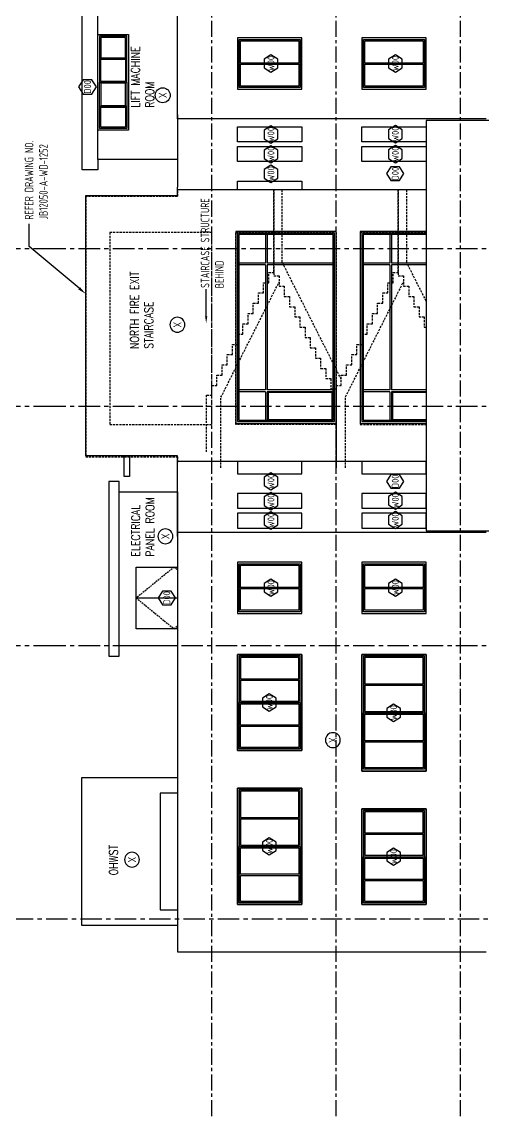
# Model space of a CAD drawing. Header units: millimetres. Extents: x -661525 to 498941, y 282148 to 1359693.
# Drawn here: x -188419 to -174976, y 635854 to 667790 of the extents above; entities that cross this region are included whole.
import ezdxf
from ezdxf.enums import TextEntityAlignment as Align

# ---------------------------------------------------------------- set-up
doc = ezdxf.new("R2010")
doc.units = ezdxf.units.MM
doc.header["$LTSCALE"] = 2.5
for name, pattern in [('CENTER', [2, 1.25, -0.25, 0.25, -0.25]), ('DASHED2', [0.375, 0.25, -0.125]), ('HIDDEN', [0.375, 0.25, -0.125])]:
    doc.linetypes.add(name, pattern=pattern)
doc.layers.get('0').update_dxf_attribs({"linetype": 'CONTINUOUS'})
doc.layers.get('DEFPOINTS').update_dxf_attribs({"linetype": 'CONTINUOUS'})
for name, color, linetype in [('A-ANNO-GRID', 5, 'CENTER'), ('A-ANNO-NOTE', 11, 'CONTINUOUS'), ('A-ANNO-TEXT', 7, 'CONTINUOUS'), ('A-ELEV', 8, 'CONTINUOUS'), ('A-ELEV-HEVY', 2, 'CONTINUOUS'), ('A-ELEV-THIN', 8, 'CONTINUOUS'), ('A-GLAZ-IDEN', 3, 'CONTINUOUS'), ('A-WALL', 8, 'CONTINUOUS'), ('I-ANNO-NOTE', 11, 'CONTINUOUS')]:
    doc.layers.add(name, color=color, linetype=linetype)
doc.styles.add('ISOCP', font='isocp.shx', dxfattribs={"width": 0.8})
doc.styles.add('ROMAND', font='ROMAND')

msp = doc.modelspace()

# ---------------------------------------------------------------- linework, layer by layer
at = {"color": 252}
for points in [[(-181159.2, 666825.5), (-181359.2, 666699.2), (-181359.2, 666451.9), (-181159.2, 666325.5), (-180959.2, 666451.9), (-180959.2, 666699.2)], [(-177534.2, 666825.5), (-177734.2, 666699.2), (-177734.2, 666451.9), (-177534.2, 666325.5), (-177334.2, 666451.9), (-177334.2, 666699.2)], [(-186244.1, 665891.7), (-186376.1, 666100.6), (-186634.4, 666100.6), (-186766.4, 665891.7), (-186634.4, 665682.8), (-186376.1, 665682.8)], [(-181159.2, 664752.9), (-181359.2, 664626.6), (-181359.2, 664379.3), (-181159.2, 664252.9), (-180959.2, 664379.3), (-180959.2, 664626.6)], [(-177534.2, 664763.5), (-177734.2, 664637.2), (-177734.2, 664389.9), (-177534.2, 664263.5), (-177334.2, 664389.9), (-177334.2, 664637.2)], [(-181159.2, 664176.7), (-181359.2, 664050.4), (-181359.2, 663803.1), (-181159.2, 663676.7), (-180959.2, 663803.1), (-180959.2, 664050.4)], [(-177534.2, 664178.9), (-177734.2, 664052.5), (-177734.2, 663805.2), (-177534.2, 663678.9), (-177334.2, 663805.2), (-177334.2, 664052.5)], [(-181159.2, 663606.1), (-181359.2, 663479.7), (-181359.2, 663232.4), (-181159.2, 663106.1), (-180959.2, 663232.4), (-180959.2, 663479.7)], [(-177287.2, 663360.4), (-177413.6, 663560.4), (-177660.9, 663560.4), (-177787.2, 663360.4), (-177660.9, 663160.4), (-177413.6, 663160.4)], [(-181159.2, 654628.2), (-181359.2, 654501.8), (-181359.2, 654254.5), (-181159.2, 654128.2), (-180959.2, 654254.5), (-180959.2, 654501.8)], [(-177287.3, 654379.8), (-177413.6, 654579.8), (-177660.9, 654579.8), (-177787.3, 654379.8), (-177660.9, 654179.8), (-177413.6, 654179.8)], [(-177534.2, 654064), (-177734.2, 653937.6), (-177734.2, 653690.3), (-177534.2, 653564), (-177334.2, 653690.3), (-177334.2, 653937.6)], [(-181159.2, 654052.8), (-181359.2, 653926.4), (-181359.2, 653679.1), (-181159.2, 653552.8), (-180959.2, 653679.1), (-180959.2, 653926.4)], [(-177534.2, 653500.6), (-177734.2, 653374.3), (-177734.2, 653127), (-177534.2, 653000.6), (-177334.2, 653127), (-177334.2, 653374.3)], [(-177534.2, 651525.6), (-177734.2, 651399.2), (-177734.2, 651151.9), (-177534.2, 651025.6), (-177334.2, 651151.9), (-177334.2, 651399.2)], [(-183945.7, 650975.7), (-184072, 651175.7), (-184319.3, 651175.7), (-184445.7, 650975.7), (-184319.3, 650775.7), (-184072, 650775.7)], [(-177584.2, 647875.7), (-177784.2, 647749.3), (-177784.2, 647502), (-177584.2, 647375.7), (-177384.2, 647502), (-177384.2, 647749.3)], [(-177584.2, 643675.7), (-177784.2, 643549.3), (-177784.2, 643302), (-177584.2, 643175.7), (-177384.2, 643302), (-177384.2, 643549.3)]]:
    msp.add_lwpolyline(points, close=True, dxfattribs=at)
at = {"color": 253}
for points in [[(-181159.2, 653488.8), (-181359.2, 653362.4), (-181359.2, 653115.1), (-181159.2, 652988.8), (-180959.2, 653115.1), (-180959.2, 653362.4)], [(-181159.2, 651525.6), (-181359.2, 651399.2), (-181359.2, 651151.9), (-181159.2, 651025.6), (-180959.2, 651151.9), (-180959.2, 651399.2)], [(-181209.2, 648175.7), (-181409.2, 648049.3), (-181409.2, 647802), (-181209.2, 647675.7), (-181009.2, 647802), (-181009.2, 648049.3)], [(-181209.2, 643975.7), (-181409.2, 643849.3), (-181409.2, 643602), (-181209.2, 643475.7), (-181009.2, 643602), (-181009.2, 643849.3)]]:
    msp.add_lwpolyline(points, close=True, dxfattribs=at)
at = {"color": 252, "linetype": 'Continuous'}
msp.add_circle((-184312.8, 665649.3), 217, dxfattribs=at)
at = {"color": 252, "linetype": 'Continuous', "extrusion": (0, 0, -1)}
for centre in [(-183885.9, 658950.7), (-184236.1, 652775.5), (-179354.6, 646826.8), (-185209.7, 643339.2)]:
    msp.add_ellipse(centre, major_axis=(-0.1, -217), ratio=1, start_param=3.1413167, end_param=9.424502, dxfattribs=at)
at = {"layer": 'A-ANNO-GRID', "color": 253, "ltscale": 150}
msp.add_line((-182884.7, 635853.9), (-182884.7, 681782.4), dxfattribs=at)
at = {"layer": 'A-ANNO-GRID', "color": 252, "ltscale": 150}
for p, q in [((-179259.7, 635853.9), (-179259.7, 681782.4)), ((-175634.7, 635853.9), (-175634.7, 681782.4))]:
    msp.add_line(p, q, dxfattribs=at)
at = {"layer": 'A-ANNO-GRID', "color": 252, "ltscale": 200}
msp.add_line((-151087.6, 641597.2), (-189384.7, 641597.2), dxfattribs=at)
for points in [[(-189384.7, 661172.2), (-189084.7, 661172.2), (-187766.4, 661172.2), (-151087.6, 661172.2)], [(-189384.7, 656572.2), (-189084.7, 656572.2), (-187766.4, 656572.2), (-151087.6, 656572.2)], [(-189384.7, 649589.9), (-189084.7, 649589.9), (-187766.4, 649589.9), (-151087.6, 649589.9)]]:
    msp.add_lwpolyline(points, dxfattribs=at)
at = {"layer": 'A-ANNO-NOTE', "color": 252}
msp.add_lwpolyline([(-183047, 659194.5), (-183047, 659987.3)], dxfattribs=at)
msp.add_solid([(-183013.7, 659194.5), (-183047, 658994.5), (-183080.4, 659194.5)], dxfattribs=at)
at = {"layer": 'A-ELEV', "color": 252}
for p, q in [((-183884.7, 665077.5), (-183884.7, 662967.2)), ((-186559.3, 662725.7), (-183884.8, 662725.6)), ((-186559.3, 655125.7), (-186559.3, 662725.7)), ((-183884.8, 662725.7), (-183884.9, 662967.2)), ((-183884.9, 662967.2), (-183884.9, 662967.2)), ((-176634.7, 662890.7), (-183884.7, 662890.7)), ((-183884.7, 655125.7), (-186559.3, 655125.7)), ((-185434.7, 654525.7), (-185434.7, 655125.7)), ((-185434.7, 655125.7), (-185284.7, 655125.7)), ((-185284.7, 655125.7), (-185284.7, 654525.7)), ((-183884.7, 654884.1), (-183884.7, 655125.7)), ((-176634.7, 654960.7), (-183884.7, 654960.7)), ((-183884.7, 652773.8), (-183884.7, 654884.1)), ((-183884.7, 654884.1), (-183884.7, 654884.1)), ((-185284.7, 654525.7), (-185434.7, 654525.7))]:
    msp.add_line(p, q, dxfattribs=at)
at = {"layer": 'A-ELEV-HEVY', "color": 252}
for p, q in [((-183884.7, 664960.7), (-183884.7, 677205.7)), ((-180259.7, 667325.7), (-182134.7, 667325.7)), ((-180259.7, 665825.7), (-180259.7, 667325.7)), ((-176634.7, 667325.7), (-178509.7, 667325.7)), ((-178509.7, 667325.7), (-178509.7, 665825.7)), ((-176634.7, 665825.7), (-176634.7, 667325.7)), ((-182134.7, 665825.7), (-180259.7, 665825.7)), ((-178509.7, 665825.7), (-176634.7, 665825.7)), ((-174884.7, 664960.7), (-183884.7, 664960.7)), ((-174884.7, 652890.7), (-183884.7, 652890.7)), ((-183884.7, 652890.7), (-183884.7, 640645.7)), ((-180259.7, 652025.7), (-182134.7, 652025.7)), ((-180259.7, 650525.7), (-180259.7, 652025.7)), ((-176634.7, 652025.7), (-178509.7, 652025.7)), ((-178509.7, 652025.7), (-178509.7, 650525.7)), ((-176634.7, 650525.7), (-176634.7, 652025.7)), ((-182134.7, 650525.7), (-180259.7, 650525.7)), ((-178509.7, 650525.7), (-176634.7, 650525.7)), ((-180259.7, 649325.7), (-182134.7, 649325.7)), ((-180259.7, 646525.7), (-180259.7, 649325.7)), ((-178509.7, 649325.7), (-178509.7, 645925.7)), ((-176634.7, 649325.7), (-178509.7, 649325.7)), ((-176634.7, 645925.7), (-176634.7, 649325.7)), ((-182134.7, 646525.7), (-180259.7, 646525.7)), ((-178509.7, 645925.7), (-176634.7, 645925.7)), ((-180259.7, 645425.7), (-182134.7, 645425.7)), ((-180259.7, 642025.7), (-180259.7, 645425.7)), ((-178509.7, 644825.7), (-178509.7, 642025.7)), ((-176634.7, 644825.7), (-178509.7, 644825.7)), ((-176634.7, 642025.7), (-176634.7, 644825.7)), ((-182134.7, 642025.7), (-180259.7, 642025.7)), ((-178509.7, 642025.7), (-176634.7, 642025.7)), ((-183884.7, 640645.7), (-174884.7, 640645.7))]:
    msp.add_line(p, q, dxfattribs=at)
at = {"layer": 'A-ELEV-HEVY', "color": 253}
for p, q in [((-182134.7, 667325.7), (-182134.7, 665825.7)), ((-182134.7, 652025.7), (-182134.7, 650525.7)), ((-182134.7, 649325.7), (-182134.7, 646525.7)), ((-182134.7, 645425.7), (-182134.7, 642025.7))]:
    msp.add_line(p, q, dxfattribs=at)
at = {"layer": 'A-ELEV-THIN', "color": 252}
for p, q in [((-186659.8, 663705.7), (-186659.8, 668575.7)), ((-186209.8, 663775.7), (-186209.8, 668275.7)), ((-186209.8, 664625.8), (-186209.8, 667425.8)), ((-186209.8, 667425.8), (-185309.8, 667425.8)), ((-186209.8, 664625.7), (-186209.8, 667425.7)), ((-186209.8, 667425.7), (-185309.8, 667425.7)), ((-186159.8, 667375.5), (-186159.8, 666725.7)), ((-185359.8, 667375.5), (-186159.8, 667375.5)), ((-186119.8, 667335.5), (-186119.8, 666745.7)), ((-185399.8, 667335.5), (-186119.8, 667335.5)), ((-185399.8, 666745.7), (-185399.8, 667335.5)), ((-185359.8, 666725.7), (-185359.8, 667375.5)), ((-185309.8, 667425.8), (-185309.8, 664625.8)), ((-185309.8, 667425.7), (-185309.8, 664625.7)), ((-186159.8, 666765.7), (-186159.8, 666765.7)), ((-186159.8, 666765.7), (-186159.8, 666025.7)), ((-186159.8, 666725.7), (-185359.8, 666725.7)), ((-186119.8, 666745.7), (-185399.8, 666745.7)), ((-186119.8, 666045.7), (-186119.8, 666705.7)), ((-186119.8, 666705.7), (-185399.8, 666705.7)), ((-186119.8, 666045.7), (-186119.8, 666705.7)), ((-186119.8, 666705.7), (-185399.8, 666705.7)), ((-185399.8, 666705.7), (-185399.8, 666045.7)), ((-185399.8, 666705.7), (-185399.8, 666045.7)), ((-185359.8, 666025.7), (-185359.8, 666765.7)), ((-186159.8, 665285.7), (-186159.8, 666025.7)), ((-186159.8, 666025.7), (-185359.8, 666025.7)), ((-186159.8, 666025.7), (-185359.8, 666025.7)), ((-185399.8, 666045.7), (-186119.8, 666045.7)), ((-185399.8, 666045.7), (-186119.8, 666045.7)), ((-186119.8, 666005.7), (-186119.8, 665345.7)), ((-185399.8, 666005.7), (-186119.8, 666005.7)), ((-186119.8, 666005.7), (-186119.8, 665345.7)), ((-185399.8, 666005.7), (-186119.8, 666005.7)), ((-185399.8, 665345.7), (-185399.8, 666005.7)), ((-185399.8, 665345.7), (-185399.8, 666005.7)), ((-185359.8, 666025.7), (-185359.8, 665285.7)), ((-186159.8, 664675.8), (-186159.8, 665325.7)), ((-186159.8, 665325.7), (-185359.8, 665325.7)), ((-186159.8, 665285.7), (-186159.8, 665285.7)), ((-186119.8, 665345.7), (-185399.8, 665345.7)), ((-186119.8, 665345.7), (-185399.8, 665345.7)), ((-186119.8, 664715.8), (-186119.8, 665305.7)), ((-186119.8, 665305.7), (-185399.8, 665305.7)), ((-185399.8, 665305.7), (-185399.8, 664715.8)), ((-185359.8, 665325.7), (-185359.8, 664675.8)), ((-185309.8, 664625.8), (-186209.8, 664625.8)), ((-185309.8, 664625.7), (-186209.8, 664625.7)), ((-185359.8, 664675.8), (-186159.8, 664675.8)), ((-185399.8, 664715.8), (-186119.8, 664715.8)), ((-182134.7, 664727), (-180259.7, 664727)), ((-180259.7, 664727), (-180259.7, 664292.3)), ((-178509.7, 664292.3), (-178509.7, 664727)), ((-178509.7, 664727), (-176634.7, 664727)), ((-176634.7, 664727), (-176634.7, 664292.3)), ((-180259.7, 664292.3), (-182134.7, 664292.3)), ((-176634.7, 664292.3), (-178509.7, 664292.3)), ((-182134.7, 664151.6), (-180259.7, 664151.6)), ((-180259.7, 664151.6), (-180259.7, 663716.9)), ((-178509.7, 663716.9), (-178509.7, 664151.6)), ((-178509.7, 664151.6), (-176634.7, 664151.6)), ((-176634.7, 664151.6), (-176634.7, 663716.9)), ((-186659.8, 663475.7), (-186659.8, 663705.7)), ((-183884.8, 663775.7), (-186209.8, 663775.7)), ((-186209.8, 663775.7), (-186209.8, 663475.7)), ((-180259.7, 663716.9), (-182134.7, 663716.9)), ((-176634.7, 663716.9), (-178509.7, 663716.9)), ((-186209.8, 663475.7), (-186659.8, 663475.7)), ((-182134.7, 663141.5), (-180259.7, 663141.5)), ((-180259.7, 663141.5), (-180259.7, 662890.7)), ((-180259.7, 662890.7), (-182134.7, 662890.7)), ((-181316.5, 661622.2), (-181316.5, 660747.2)), ((-181266.5, 661622.2), (-181266.5, 660747.2)), ((-176634.7, 661622.2), (-178510.1, 661622.2)), ((-178510.1, 661622.2), (-178510.1, 656122.2)), ((-176634.7, 661582.2), (-178470.1, 661582.2)), ((-178470.1, 661582.2), (-178470.1, 656162.2)), ((-177691.5, 661622.2), (-177691.5, 660747.2)), ((-177641.5, 661622.2), (-177641.5, 660747.2)), ((-181316.5, 660747.2), (-182135.1, 660747.2)), ((-181316.5, 660697.2), (-182135.1, 660697.2)), ((-181316.5, 660697.2), (-181316.5, 657047.2)), ((-179309.7, 660747.2), (-181266.5, 660747.2)), ((-181266.5, 660697.2), (-181266.5, 657047.2)), ((-179309.7, 660697.2), (-181266.5, 660697.2)), ((-177691.5, 660747.2), (-178510.1, 660747.2)), ((-177691.5, 660697.2), (-178510.1, 660697.2)), ((-177691.5, 660697.2), (-177691.5, 657047.2)), ((-176634.7, 660747.2), (-177641.5, 660747.2)), ((-177641.5, 660697.2), (-177641.5, 657047.2)), ((-176634.7, 660697.2), (-177641.5, 660697.2)), ((-181316.5, 657047.2), (-182135.1, 657047.2)), ((-181316.5, 656997.2), (-182135.1, 656997.2)), ((-181316.5, 656997.2), (-181316.5, 656122.2)), ((-179309.7, 657047.2), (-181266.5, 657047.2)), ((-181266.5, 656997.2), (-181266.5, 656122.2)), ((-179309.7, 656997.2), (-181266.5, 656997.2)), ((-177691.5, 657047.2), (-178510.1, 657047.2)), ((-177691.5, 656997.2), (-178510.1, 656997.2)), ((-177691.5, 656997.2), (-177691.5, 656122.2)), ((-176634.7, 657047.2), (-177641.5, 657047.2)), ((-177641.5, 656997.2), (-177641.5, 656122.2)), ((-176634.7, 656997.2), (-177641.5, 656997.2)), ((-176634.7, 656972.2), (-177616.5, 656972.2)), ((-177616.5, 656972.2), (-177616.5, 656187.2)), ((-178510.1, 656122.2), (-176634.7, 656122.2)), ((-178470.1, 656162.2), (-176634.7, 656162.2)), ((-177616.5, 656187.2), (-176634.7, 656187.2)), ((-180259.7, 654960.7), (-182134.7, 654960.7)), ((-180259.7, 654602.8), (-180259.7, 654960.7)), ((-178509.7, 654960.7), (-178509.7, 654602.8)), ((-176634.7, 654960.7), (-178509.7, 654960.7)), ((-176634.7, 654602.8), (-176634.7, 654960.7)), ((-185584.7, 654375.7), (-185884.7, 654375.7)), ((-185884.7, 654375.7), (-185884.7, 649275.7)), ((-185584.7, 649275.7), (-185584.7, 654375.7)), ((-182134.7, 654602.8), (-180259.7, 654602.8)), ((-178509.7, 654602.8), (-176634.7, 654602.8)), ((-185584.7, 654075.7), (-183884.7, 654075.7)), ((-185584.7, 649575.7), (-185584.7, 654075.7)), ((-183884.7, 654075.7), (-183884.7, 649575.7)), ((-180259.7, 654027.4), (-182134.7, 654027.4)), ((-180259.7, 653592.7), (-180259.7, 654027.4)), ((-178509.7, 654027.4), (-178509.7, 653592.7)), ((-176634.7, 654027.4), (-178509.7, 654027.4)), ((-176634.7, 653592.7), (-176634.7, 654027.4)), ((-182134.7, 653592.7), (-180259.7, 653592.7)), ((-180259.7, 653452), (-182134.7, 653452)), ((-180259.7, 653017.3), (-180259.7, 653452)), ((-178509.7, 653592.7), (-176634.7, 653592.7)), ((-178509.7, 653452), (-178509.7, 653017.3)), ((-176634.7, 653452), (-178509.7, 653452)), ((-176634.7, 653017.3), (-176634.7, 653452)), ((-182134.7, 653017.3), (-180259.7, 653017.3)), ((-178509.7, 653017.3), (-176634.7, 653017.3)), ((-185084.7, 650075.7), (-185084.7, 651875.7)), ((-185084.7, 651875.7), (-183884.7, 651875.7)), ((-183884.7, 651875.7), (-183884.7, 650075.7)), ((-185084.7, 650975.7), (-183884.7, 650975.7)), ((-183884.7, 650075.7), (-185084.7, 650075.7)), ((-185884.7, 649275.7), (-185584.7, 649275.7)), ((-183884.7, 649575.7), (-185584.7, 649575.7)), ((-183884.7, 645725.7), (-186684.7, 645725.7)), ((-186684.7, 645725.7), (-186684.7, 641425.7)), ((-183884.7, 645275.7), (-184384.7, 645275.7)), ((-184384.7, 645275.7), (-184384.7, 641875.7)), ((-184384.7, 641875.7), (-183884.7, 641875.7)), ((-186684.7, 641425.7), (-183884.7, 641425.7))]:
    msp.add_line(p, q, dxfattribs=at)
at = {"layer": 'A-ELEV-THIN', "color": 254}
for p, q in [((-182134.7, 664292.3), (-182134.7, 664727)), ((-182134.7, 663716.9), (-182134.7, 664151.6)), ((-182134.7, 662890.7), (-182134.7, 663141.5)), ((-182134.7, 654960.7), (-182134.7, 654602.8)), ((-182134.7, 654027.4), (-182134.7, 653592.7)), ((-182134.7, 653452), (-182134.7, 653017.3))]:
    msp.add_line(p, q, dxfattribs=at)
at = {"layer": 'A-ELEV-THIN', "color": 252, "linetype": 'HIDDEN', "ltscale": 75}
for p, q in [((-183984.7, 651875.7), (-185084.7, 650975.7)), ((-183884.7, 651793.8), (-183984.7, 651875.7)), ((-185084.7, 650975.7), (-183984.7, 650075.7)), ((-183984.7, 650075.7), (-183884.7, 650157.5))]:
    msp.add_line(p, q, dxfattribs=at)
at = {"layer": 'A-ELEV-THIN', "color": 252}
for points in [[(-182084.7, 666555.7), (-182084.7, 667275.7), (-180309.7, 667275.7), (-180309.7, 666555.7)], [(-182044.7, 666595.7), (-182044.7, 667235.7), (-180349.7, 667235.7), (-180349.7, 666595.7)], [(-178459.7, 666555.7), (-178459.7, 667275.7), (-176684.7, 667275.7), (-176684.7, 666555.7)], [(-178419.7, 666595.7), (-178419.7, 667235.7), (-176724.7, 667235.7), (-176724.7, 666595.7)], [(-182084.7, 651255.7), (-182084.7, 651975.7), (-180309.7, 651975.7), (-180309.7, 651255.7)], [(-182044.7, 651295.7), (-182044.7, 651935.7), (-180349.7, 651935.7), (-180349.7, 651295.7)], [(-178459.7, 651255.7), (-178459.7, 651975.7), (-176684.7, 651975.7), (-176684.7, 651255.7)], [(-178419.7, 651295.7), (-178419.7, 651935.7), (-176724.7, 651935.7), (-176724.7, 651295.7)], [(-182084.7, 648620.7), (-182084.7, 648620.7), (-182084.7, 647925.7), (-180309.7, 647925.7), (-180309.7, 648620.7)], [(-182044.7, 648580.7), (-182044.7, 647965.7), (-180349.7, 647965.7), (-180349.7, 648580.7)], [(-178459.7, 648470.7), (-178459.7, 648470.7), (-178459.7, 647625.7), (-176684.7, 647625.7), (-176684.7, 648470.7)], [(-178419.7, 648430.7), (-178419.7, 647665.7), (-176724.7, 647665.7), (-176724.7, 648430.7)], [(-182084.7, 647230.7), (-182084.7, 647230.7), (-182084.7, 647925.7), (-180309.7, 647925.7), (-180309.7, 647230.7)], [(-182044.7, 647270.7), (-182044.7, 647885.7), (-180349.7, 647885.7), (-180349.7, 647270.7)], [(-178459.7, 646780.7), (-178459.7, 646780.7), (-178459.7, 647625.7), (-176684.7, 647625.7), (-176684.7, 646780.7)], [(-178419.7, 646820.7), (-178419.7, 647585.7), (-176724.7, 647585.7), (-176724.7, 646820.7)], [(-182084.7, 644570.7), (-182084.7, 644570.7), (-182084.7, 643725.7), (-180309.7, 643725.7), (-180309.7, 644570.7)], [(-182044.7, 644530.7), (-182044.7, 643765.7), (-180349.7, 643765.7), (-180349.7, 644530.7)], [(-178459.7, 644120.7), (-178459.7, 644120.7), (-178459.7, 643425.7), (-176684.7, 643425.7), (-176684.7, 644120.7)], [(-178419.7, 644080.7), (-178419.7, 643465.7), (-176724.7, 643465.7), (-176724.7, 644080.7)], [(-182084.7, 642880.7), (-182084.7, 642880.7), (-182084.7, 643725.7), (-180309.7, 643725.7), (-180309.7, 642880.7)], [(-182044.7, 642920.7), (-182044.7, 643685.7), (-180349.7, 643685.7), (-180349.7, 642920.7)], [(-178459.7, 642730.7), (-178459.7, 642730.7), (-178459.7, 643425.7), (-176684.7, 643425.7), (-176684.7, 642730.7)], [(-178419.7, 642770.7), (-178419.7, 643385.7), (-176724.7, 643385.7), (-176724.7, 642770.7)]]:
    msp.add_lwpolyline(points, dxfattribs=at)
for points in [[(-182084.7, 665875.7), (-182084.7, 666595.7), (-180309.7, 666595.7), (-180309.7, 665875.7)], [(-182044.7, 665915.7), (-182044.7, 666555.7), (-180349.7, 666555.7), (-180349.7, 665915.7)], [(-178459.7, 665875.7), (-178459.7, 666595.7), (-176684.7, 666595.7), (-176684.7, 665875.7)], [(-178419.7, 665915.7), (-178419.7, 666555.7), (-176724.7, 666555.7), (-176724.7, 665915.7)], [(-182135.1, 661622.2), (-182135.1, 656122.2), (-179309.7, 656122.2), (-179309.7, 661622.2)], [(-182095.1, 661582.2), (-182095.1, 656162.2), (-179349.7, 656162.2), (-179349.7, 661582.2)], [(-181241.5, 656972.2), (-181241.5, 656187.2), (-179374.7, 656187.2), (-179374.7, 656972.2)], [(-182084.7, 650575.7), (-182084.7, 651295.7), (-180309.7, 651295.7), (-180309.7, 650575.7)], [(-182044.7, 650615.7), (-182044.7, 651255.7), (-180349.7, 651255.7), (-180349.7, 650615.7)], [(-178459.7, 650575.7), (-178459.7, 651295.7), (-176684.7, 651295.7), (-176684.7, 650575.7)], [(-178419.7, 650615.7), (-178419.7, 651255.7), (-176724.7, 651255.7), (-176724.7, 650615.7)], [(-182084.7, 649275.7), (-182084.7, 648580.7), (-180309.7, 648580.7), (-180309.7, 649275.7)], [(-178459.7, 649275.7), (-178459.7, 648430.7), (-176684.7, 648430.7), (-176684.7, 649275.7)], [(-182044.7, 649235.7), (-182044.7, 648620.7), (-180349.7, 648620.7), (-180349.7, 649235.7)], [(-178419.7, 649235.7), (-178419.7, 648470.7), (-176724.7, 648470.7), (-176724.7, 649235.7)], [(-182084.7, 646575.7), (-182084.7, 647270.7), (-180309.7, 647270.7), (-180309.7, 646575.7)], [(-182044.7, 646615.7), (-182044.7, 647230.7), (-180349.7, 647230.7), (-180349.7, 646615.7)], [(-178459.7, 645975.7), (-178459.7, 646820.7), (-176684.7, 646820.7), (-176684.7, 645975.7)], [(-178419.7, 646015.7), (-178419.7, 646780.7), (-176724.7, 646780.7), (-176724.7, 646015.7)], [(-182084.7, 645375.7), (-182084.7, 644530.7), (-180309.7, 644530.7), (-180309.7, 645375.7)], [(-182044.7, 645335.7), (-182044.7, 644570.7), (-180349.7, 644570.7), (-180349.7, 645335.7)], [(-178459.7, 644775.7), (-178459.7, 644080.7), (-176684.7, 644080.7), (-176684.7, 644775.7)], [(-178419.7, 644735.7), (-178419.7, 644120.7), (-176724.7, 644120.7), (-176724.7, 644735.7)], [(-182084.7, 642075.7), (-182084.7, 642920.7), (-180309.7, 642920.7), (-180309.7, 642075.7)], [(-182044.7, 642115.7), (-182044.7, 642880.7), (-180349.7, 642880.7), (-180349.7, 642115.7)], [(-178459.7, 642075.7), (-178459.7, 642770.7), (-176684.7, 642770.7), (-176684.7, 642075.7)], [(-178419.7, 642115.7), (-178419.7, 642730.7), (-176724.7, 642730.7), (-176724.7, 642115.7)]]:
    msp.add_lwpolyline(points, close=True, dxfattribs=at)
at = {"layer": 'A-GLAZ-IDEN', "color": 252}
for p, q in [((-160384.7, 664913.6), (-176634.7, 664913.6)), ((-176634.7, 664913.6), (-176634.7, 652937.7)), ((-176634.7, 652937.7), (-160384.7, 652937.7))]:
    msp.add_line(p, q, dxfattribs=at)
at = {"layer": 'A-WALL', "color": 252, "linetype": 'DASHED2', "ltscale": 100}
for points in [[(-183884.7, 662862.2), (-183884.8, 662697.2), (-186559.3, 662697.2), (-186559.3, 655097.2), (-183884.7, 655097.2), (-183884.7, 654932.2)], [(-183035.8, 655239.7), (-183035.8, 656894.7), (-182884.7, 656894.7), (-182884.7, 657177.7), (-182733.7, 657177.7), (-182733.7, 657477.7), (-182582.7, 657477.7), (-182582.7, 657777.7), (-182431.6, 657777.7), (-182431.6, 658077.7), (-182280.6, 658077.7), (-182280.6, 658377.7), (-182129.5, 658377.7), (-182129.5, 658677.7), (-181978.5, 658677.7), (-181978.5, 658977.7), (-181827.4, 658977.7), (-181827.4, 659277.6), (-181676.4, 659277.6), (-181676.4, 659577.7), (-181525.4, 659577.7), (-181525.4, 659877.7), (-181374.3, 659877.7), (-181374.3, 660177.7), (-181223.3, 660177.7), (-181223.3, 660477.7), (-181072.2, 660477.7), (-181072.2, 662910.1), (-181072.2, 660377.7), (-180921.2, 660377.7), (-180921.2, 660077.7), (-180770.2, 660077.7), (-180770.2, 659777.7), (-180619.1, 659777.7), (-180619.1, 659477.7), (-180468.1, 659477.7), (-180468.1, 659177.7), (-180317, 659177.7), (-180317, 658877.7), (-180166, 658877.7), (-180166, 658577.7), (-180014.9, 658577.7), (-180014.9, 658277.8), (-179863.9, 658277.8), (-179863.9, 657977.7), (-179712.9, 657977.7), (-179712.9, 657677.7), (-179561.8, 657677.7), (-179561.8, 657377.7), (-179410.8, 657377.7), (-179410.8, 657077.7), (-179259.7, 657077.7), (-179259.7, 654778.8), (-179259.7, 656894.6), (-179259.7, 656894.6), (-179259.7, 657177.7), (-179108.7, 657177.7), (-179108.7, 657477.7), (-178957.7, 657477.7), (-178957.7, 657777.7), (-178806.6, 657777.7), (-178806.6, 658077.7), (-178655.6, 658077.7), (-178655.6, 658377.7), (-178504.5, 658377.7), (-178504.5, 658677.7), (-178353.5, 658677.7), (-178353.5, 658977.7), (-178202.4, 658977.7), (-178202.4, 659277.6), (-178051.4, 659277.6), (-178051.4, 659577.7), (-177900.4, 659577.7), (-177900.4, 659877.7), (-177749.3, 659877.7), (-177749.3, 660177.7), (-177598.3, 660177.7), (-177598.3, 660477.7), (-177447.2, 660477.7), (-177447.2, 662910.1), (-177447.2, 660377.7), (-177296.2, 660377.7), (-177296.2, 660077.7), (-177145.2, 660077.7), (-177145.2, 659777.7), (-176994.1, 659777.7), (-176994.1, 659477.7), (-176843.1, 659477.7), (-176843.1, 659177.7), (-176692, 659177.7), (-176692, 658877.7), (-176634.7, 658877.7)], [(-179108.7, 657353.9), (-180828.2, 660769.2), (-180828.2, 662910.1)], [(-176634.7, 659640), (-177203.2, 660769.2), (-177203.2, 662910.1)], [(-185859.6, 656043.7), (-182884.7, 656043.7), (-182884.7, 661643.7), (-185859.6, 661643.7), (-185859.6, 656043.7)], [(-179259.7, 656043.7), (-182185.1, 656043.7), (-182185.1, 661643.7), (-179259.7, 661643.7), (-179259.7, 654778.8)], [(-176634.7, 661643.7), (-178560.1, 661643.7), (-178560.1, 656043.7), (-176634.7, 656043.7)], [(-182616.7, 654778.8), (-182616.7, 656833.8), (-180921.2, 660201.5)], [(-178984.7, 654778.8), (-178984.7, 656847.7), (-177296.2, 660201.5)]]:
    msp.add_lwpolyline(points, dxfattribs=at)
at = {"layer": 'DEFPOINTS', "color": 252}
for p, q in [((-176634.7, 661672.2), (-178560.1, 661672.2)), ((-178560.1, 661672.2), (-178560.1, 656072.2)), ((-178560.1, 656072.2), (-176634.7, 656072.2))]:
    msp.add_line(p, q, dxfattribs=at)
for points in [[(-180259.7, 665825.7), (-180259.7, 667325.7), (-182134.7, 667325.7), (-182134.7, 665825.7)], [(-176634.7, 665825.7), (-176634.7, 667325.7), (-178509.7, 667325.7), (-178509.7, 665825.7)], [(-182185.1, 661672.2), (-182185.1, 656072.2), (-179259.7, 656072.2), (-179259.7, 661672.2)], [(-180259.7, 650525.7), (-180259.7, 652025.7), (-182134.7, 652025.7), (-182134.7, 650525.7)], [(-176634.7, 650525.7), (-176634.7, 652025.7), (-178509.7, 652025.7), (-178509.7, 650525.7)], [(-180259.7, 649325.7), (-180259.7, 646525.7), (-182134.7, 646525.7), (-182134.7, 649325.7)], [(-176634.7, 649325.7), (-176634.7, 645925.7), (-178509.7, 645925.7), (-178509.7, 649325.7)], [(-180259.7, 645425.7), (-180259.7, 642025.7), (-182134.7, 642025.7), (-182134.7, 645425.7)], [(-176634.7, 644825.7), (-176634.7, 642025.7), (-178509.7, 642025.7), (-178509.7, 644825.7)]]:
    msp.add_lwpolyline(points, close=True, dxfattribs=at)
at = {"layer": 'I-ANNO-NOTE', "color": 252, "linetype": 'Continuous'}
msp.add_lwpolyline([(-186750.8, 660014.3), (-188204, 661233.2), (-188204, 661895.6)], dxfattribs=at)
msp.add_solid([(-186724, 660046.2), (-186559.3, 659853.6), (-186777.6, 659982.4)], dxfattribs=at)

# ---------------------------------------------------------------- texts
at = {"color": 252, "style": 'ISOCP', "width": 0.8}
for tag, height, p in [('W00', 200, (-181159.2, 666575.5)), ('W00', 200, (-177534.2, 666575.5)), ('D00', 208.9, (-186505.2, 665891.7)), ('W00', 200, (-181159.2, 664502.9)), ('W00', 200, (-177534.2, 664513.5)), ('W00', 200, (-181159.2, 663926.7)), ('W00', 200, (-177534.2, 663928.9)), ('W00', 200, (-181159.2, 663356.1)), ('D00', 200, (-177537.2, 663360.4)), ('W00', 200, (-181159.2, 654378.2)), ('D00', 200, (-177537.3, 654379.8)), ('W00', 200, (-181159.2, 653802.8)), ('W00', 200, (-177534.2, 653814)), ('W00', 200, (-177534.2, 653250.6)), ('W00', 200, (-177534.2, 651275.6)), ('D00', 200, (-184195.7, 650975.7)), ('W00', 200, (-177584.2, 647625.7)), ('W00', 200, (-177584.2, 643425.7))]:
    msp.add_attdef(tag, text='-', height=height, rotation=90, dxfattribs=at).set_placement(p, align=Align.MIDDLE_CENTER)
at = {"color": 252, "linetype": 'Continuous', "style": 'ISOCP', "width": 0.8}
msp.add_attdef('X', text='X', height=238.7, rotation=270, dxfattribs=at).set_placement((-184312.8, 665649.3), align=Align.MIDDLE_CENTER)
at = {"color": 252, "linetype": 'Continuous', "style": 'ISOCP', "text_generation_flag": 4, "width": 0.8}
for p in [(-183885.9, 658950.7), (-184236.1, 652775.5), (-179354.6, 646826.8), (-185209.7, 643339.2)]:
    msp.add_attdef('X', text='X', height=238.7, rotation=90, dxfattribs=at).set_placement(p, align=Align.MIDDLE_CENTER)
at = {"color": 253, "style": 'ISOCP', "width": 0.8}
for p in [(-181159.2, 653238.8), (-181159.2, 651275.6), (-181209.2, 647925.7), (-181209.2, 643725.7)]:
    msp.add_attdef('W00', text='-', height=200, rotation=90, dxfattribs=at).set_placement(p, align=Align.MIDDLE_CENTER)
at = {"layer": 'A-ANNO-TEXT', "color": 252, "style": 'ISOCP', "width": 0.8}
for s, p in [('STAIRCASE STRUCTURE', (-182955.4, 660025.9)), ('BEHIND', (-182537, 660018))]:
    msp.add_text(s, height=250, rotation=90, dxfattribs=at).set_placement(p)
at = {"layer": 'I-ANNO-NOTE', "color": 252, "width": 0.8}
for s, style, p in [('LIFT MACHINE', 'ROMAND', (-184984.4, 665284.3)), ('ROOM', 'ROMAND', (-184567.7, 665284.3)), ('REFER DRAWING NO.', 'ISOCP', (-188084.2, 662018.6)), ('JB12050-A-WD-1252', 'ISOCP', (-187665.8, 662018.6)), ('NORTH FIRE EXIT', 'ROMAND', (-185010.5, 658241.8)), ('STAIRCASE', 'ROMAND', (-184593.9, 658249.8)), ('PANEL ROOM', 'ROMAND', (-184561.3, 652179.9)), ('ELECTRICAL', 'ROMAND', (-184978, 652179.9)), ('OHWST', 'ROMAND', (-185621.7, 642881.3))]:
    msp.add_text(s, height=250, rotation=90, dxfattribs=dict(at, style=style)).set_placement(p)

doc.saveas('drawing.dxf')
